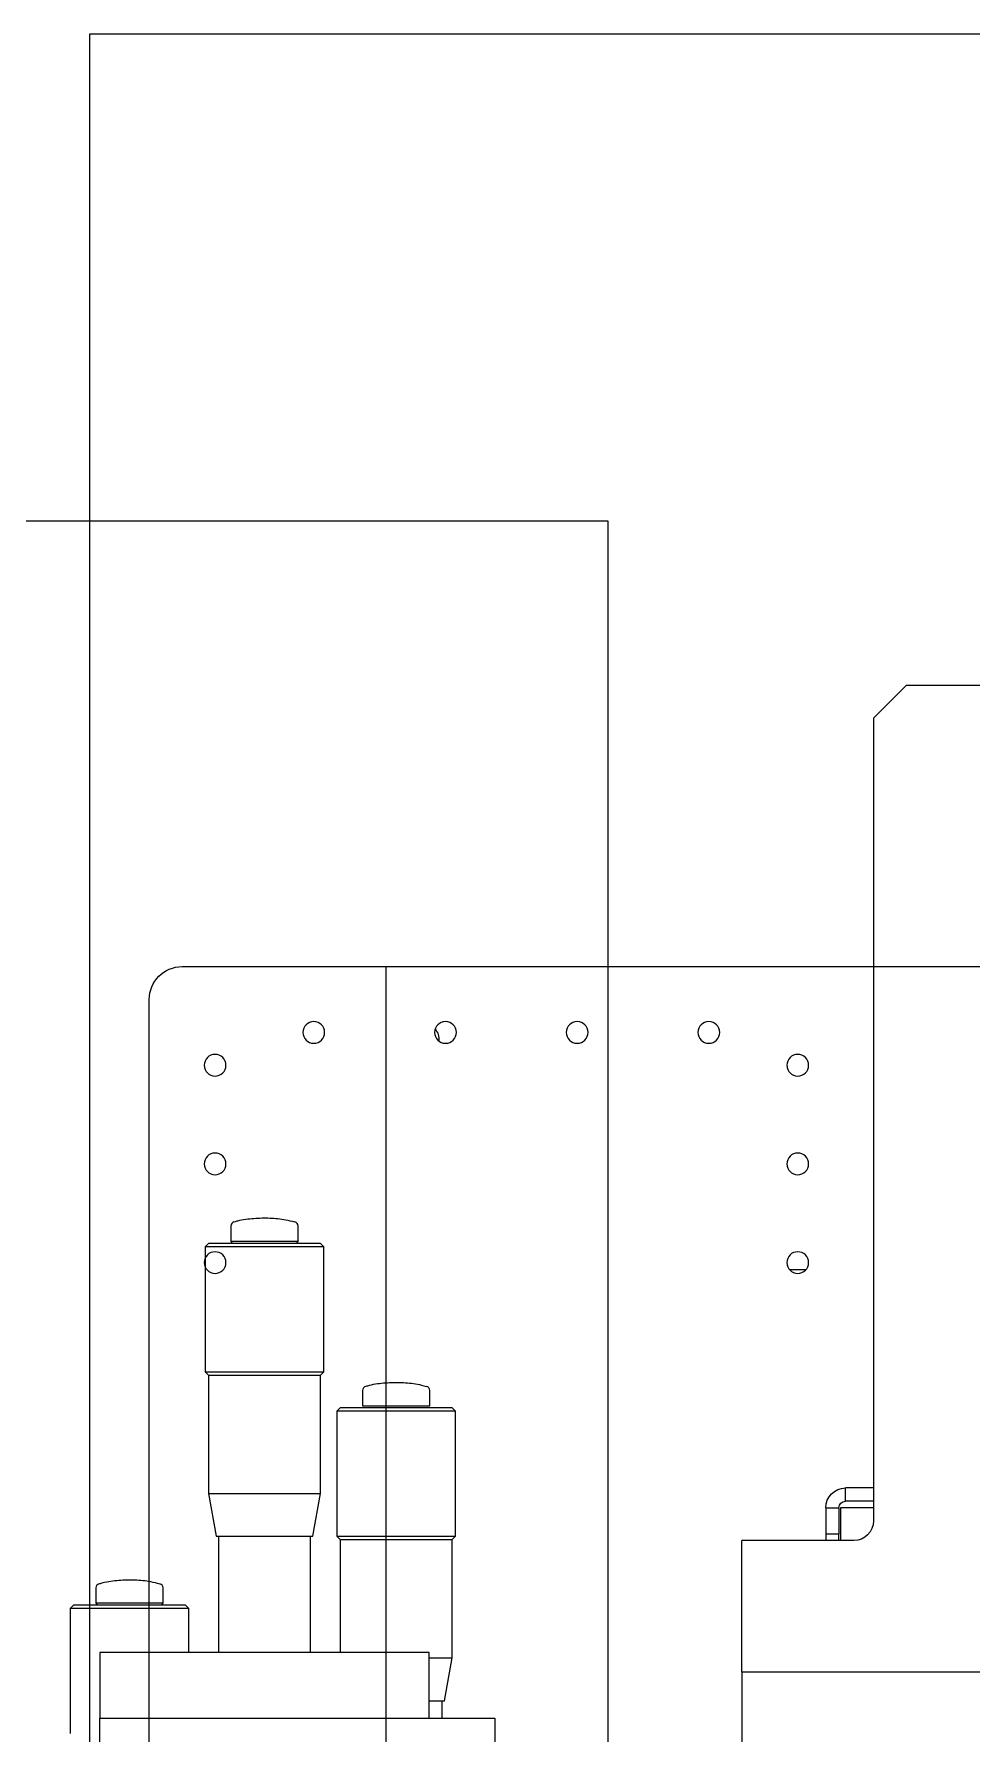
# Model space of a CAD drawing. Extents: x 500 to 100500, y -14500 to 21140.
# Drawn here: x 13840.2 to 13982.7, y -5507.3 to -5249 of the extents above; entities that cross this region are included whole.
import ezdxf

# ---------------------------------------------------------------- set-up
doc = ezdxf.new("R2010")
doc.units = 0
doc.linetypes.add('CENTER', pattern=[10.16, 6.35, -1.27, 1.27, -1.27])
doc.linetypes.add('SLD-Solid', pattern=[0])
doc.layers.get('0').update_dxf_attribs({"linetype": 'CONTINUOUS'})
for name, color, linetype in [('Center', 1, 'CENTER'), ('D', 7, 'CONTINUOUS'), ('M06SMMF-001B', 7, 'CONTINUOUS')]:
    doc.layers.add(name, color=color, linetype=linetype)
doc.layers.add('MODEL', color=7, linetype='SLD-Solid', lineweight=15)

# ---------------------------------------------------------------- blocks, each defined once
blk = doc.blocks.new('KA$C91237a23')
at = {"color": 0}
blk.add_lwpolyline([(244, 637.31), (340, 637.31), (340, 1345.85), (244, 1345.85)], close=True, dxfattribs=at)
at = {"layer": 'MODEL', "color": 4}
for p, q in [((371, 1345.85), (239.5, 1345.85)), ((371, 1345.85), (239.5, 1345.85)), ((376, 1200.85), (376, 1340.85)), ((376, 1200.85), (376, 1340.85)), ((276.25, 1299.77), (278.75, 1299.77))]:
    blk.add_line(p, q, dxfattribs=at)
for centre in [(291, 1335.85), (291, 1335.85), (311, 1335.85), (311, 1335.85), (331, 1335.85), (331, 1335.85), (351, 1335.85), (351, 1335.85), (277.5, 1330.85), (277.5, 1330.85), (366, 1330.85), (366, 1330.85), (277.5, 1315.85), (277.5, 1315.85), (366, 1315.85), (366, 1315.85), (277.5, 1300.85), (277.5, 1300.85), (366, 1300.85), (366, 1300.85)]:
    blk.add_circle(centre, 1.65, dxfattribs=at)
for centre, radius, start, end in [((371, 1340.85), 5, 0, 90), ((371, 1340.85), 5, 0, 90), ((334.25, 1334.85), 2.25, 138.2047, 187.5899)]:
    blk.add_arc(centre, radius, start, end, dxfattribs=at)
blk = doc.blocks.new('KA$C6148ecdc')
at = {"linetype": 'Continuous', "lineweight": 25}
for p, q in [((284.75, 397), (269.75, 397)), ((289.75, 392), (284.75, 397)), ((289.75, 392), (289.75, 270)), ((289.75, 275), (294, 275)), ((294, 273), (294, 275)), ((289.75, 273), (294, 273)), ((289.75, 272), (294.75, 272)), ((294.75, 272), (294.75, 267)), ((297, 272), (295, 272)), ((295, 272), (295, 268)), ((297, 272), (297, 268)), ((292.75, 267), (309.75, 267)), ((295, 268), (297, 268)), ((295, 267), (295, 268)), ((297, 268), (297, 267)), ((309.75, 247), (309.75, 267)), ((144.75, 247), (309.75, 247)), ((269.75, 247), (309.75, 247)), ((309.75, 247), (309.75, 232))]:
    blk.add_line(p, q, dxfattribs=at)
for centre, radius, start, end in [((294, 272), 3, 0, 90), ((294, 272), 1, 0, 90), ((292.75, 270), 3, 180, 270)]:
    blk.add_arc(centre, radius, start, end, dxfattribs=at)
blk = doc.blocks.new('KJVision R')
at = {"color": 2, "linetype": 'Continuous', "lineweight": 25}
for p, q in [((10303.28, -70780.32, 54.87), (10303.28, -70782.65, 54.87)), ((10313.51, -70782.65, 54.87), (10313.51, -70780.32, 54.87)), ((10299.9, -70782.97, 54.87), (10299.4, -70783.47, 54.87)), ((10299.4, -70783.47, 54.87), (10299.4, -70802.48, 54.87)), ((10308.4, -70783.47, 54.87), (10299.4, -70783.47, 54.87)), ((10316.9, -70782.97, 54.87), (10299.9, -70782.97, 54.87)), ((10303.28, -70782.65, 54.87), (10303.6, -70782.97, 54.87)), ((10303.7, -70782.65, 54.87), (10303.28, -70782.65, 54.87)), ((10313.51, -70782.65, 54.87), (10303.7, -70782.65, 54.87)), ((10317.4, -70783.47, 54.87), (10308.4, -70783.47, 54.87)), ((10313.19, -70782.97, 54.87), (10313.51, -70782.65, 54.87)), ((10317.4, -70783.47, 54.87), (10316.9, -70782.97, 54.87)), ((10317.4, -70802.48, 54.87), (10317.4, -70783.47, 54.87)), ((10299.4, -70802.48, 54.87), (10299.9, -70802.98, 54.87)), ((10299.4, -70802.48, 54.87), (10308.4, -70802.48, 54.87)), ((10308.4, -70802.48, 54.87), (10317.4, -70802.48, 54.87)), ((10316.9, -70802.98, 54.87), (10317.4, -70802.48, 54.87)), ((10299.9, -70802.98, 54.87), (10299.9, -70820.98, 54.87)), ((10299.9, -70802.98, 54.87), (10300.59, -70802.98, 54.87)), ((10300.59, -70802.98, 54.87), (10316.9, -70802.98, 54.87)), ((10316.9, -70820.98, 54.87), (10316.9, -70802.98, 54.87)), ((10323.28, -70805.32, 54.87), (10323.28, -70807.65, 54.87)), ((10333.51, -70807.65, 54.87), (10333.51, -70805.32, 54.87)), ((10323.28, -70807.65, 54.87), (10328.4, -70807.65, 54.87)), ((10328.4, -70807.65, 54.87), (10333.51, -70807.65, 54.87)), ((10319.9, -70807.97, 54.87), (10319.4, -70808.47, 54.87)), ((10319.4, -70808.47, 54.87), (10319.4, -70827.48, 54.87)), ((10328.4, -70808.47, 54.87), (10319.4, -70808.47, 54.87)), ((10336.9, -70807.97, 54.87), (10319.9, -70807.97, 54.87)), ((10337.4, -70808.47, 54.87), (10328.4, -70808.47, 54.87)), ((10337.4, -70808.47, 54.87), (10336.9, -70807.97, 54.87)), ((10337.4, -70827.48, 54.87), (10337.4, -70808.47, 54.87)), ((10299.9, -70820.98, 54.87), (10301.04, -70827.48, 54.87)), ((10299.9, -70820.98, 54.87), (10308.4, -70820.98, 54.87)), ((10308.4, -70820.98, 54.87), (10316.9, -70820.98, 54.87)), ((10315.75, -70827.48, 54.87), (10316.9, -70820.98, 54.87)), ((10301.04, -70827.48, 54.87), (10315.75, -70827.48, 54.87)), ((10301.4, -70827.48, 54.87), (10301.4, -70845.14, 54.87)), ((10315.4, -70845.14, 54.87), (10315.4, -70827.48, 54.87)), ((10319.4, -70827.48, 54.87), (10319.9, -70827.98, 54.87)), ((10319.4, -70827.48, 54.87), (10328.4, -70827.48, 54.87)), ((10319.9, -70827.98, 54.87), (10319.9, -70845.14, 54.87)), ((10319.9, -70827.98, 54.87), (10320.59, -70827.98, 54.87)), ((10320.59, -70827.98, 54.87), (10336.9, -70827.98, 54.87)), ((10328.4, -70827.48, 54.87), (10337.4, -70827.48, 54.87)), ((10336.9, -70827.98, 54.87), (10337.4, -70827.48, 54.87)), ((10336.9, -70845.98, 54.87), (10336.9, -70827.98, 54.87)), ((10282.78, -70835.32, 54.87), (10282.78, -70837.65, 54.87)), ((10293.01, -70837.65, 54.87), (10293.01, -70835.32, 54.87)), ((10279.4, -70837.97, 54.87), (10278.9, -70838.47, 54.87)), ((10278.9, -70838.47, 54.87), (10278.9, -70857.48, 54.87)), ((10287.9, -70838.47, 54.87), (10278.9, -70838.47, 54.87)), ((10287.9, -70837.97, 54.87), (10279.4, -70837.97, 54.87)), ((10282.78, -70837.65, 54.87), (10283.1, -70837.97, 54.87)), ((10283.2, -70837.65, 54.87), (10282.78, -70837.65, 54.87)), ((10293.01, -70837.65, 54.87), (10283.2, -70837.65, 54.87)), ((10296.4, -70837.97, 54.87), (10287.9, -70837.97, 54.87)), ((10296.9, -70838.47, 54.87), (10287.9, -70838.47, 54.87)), ((10292.69, -70837.97, 54.87), (10293.01, -70837.65, 54.87)), ((10296.9, -70838.47, 54.87), (10296.4, -70837.97, 54.87)), ((10296.9, -70845.14, 54.87), (10296.9, -70838.47, 54.87)), ((10333.4, -70845.14, 54.87), (10283.4, -70845.14, 54.87)), ((10283.4, -70845.14, 54.87), (10283.4, -70855.14, 54.87)), ((10333.4, -70855.14, 54.87), (10333.4, -70845.14, 54.87)), ((10333.4, -70845.98, 54.87), (10336.9, -70845.98, 54.87)), ((10335.75, -70852.48, 54.87), (10336.9, -70845.98, 54.87)), ((10333.4, -70852.48, 54.87), (10335.75, -70852.48, 54.87)), ((10335.4, -70855.14, 54.87), (10335.4, -70852.48, 54.87)), ((10283.4, -70855.14, 54.87), (10343.4, -70855.14, 54.87)), ((10283.4, -70880.14, 54.87), (10283.4, -70855.14, 54.87)), ((10343.4, -70855.14, 54.87), (10343.4, -70910.14, 54.87))]:
    blk.add_line(p, q, dxfattribs=at)
for centre, start, end in [((10303.92, -70780.32, 54.87), 103.968, 180), ((10312.87, -70780.32, 54.87), 0, 76.032), ((10323.92, -70805.32, 54.87), 103.968, 180), ((10332.87, -70805.32, 54.87), 0, 76.032), ((10283.42, -70835.32, 54.87), 103.968, 180), ((10292.37, -70835.32, 54.87), 0, 76.032)]:
    blk.add_arc(centre, 0.639, start, end, dxfattribs=at)
for points in [[(10313.01, -70779.74, 54.87), (10312.55, -70779.62, 54.87), (10311.32, -70779.3, 54.87), (10309.22, -70779.11, 54.87), (10306.77, -70779.17, 54.87), (10304.95, -70779.38, 54.87), (10303.98, -70779.67, 54.87), (10303.81, -70779.72, 54.87)], [(10333.01, -70804.74, 54.87), (10332.55, -70804.62, 54.87), (10331.32, -70804.3, 54.87), (10329.22, -70804.11, 54.87), (10326.77, -70804.17, 54.87), (10324.95, -70804.38, 54.87), (10323.98, -70804.67, 54.87), (10323.81, -70804.72, 54.87)], [(10292.51, -70834.74, 54.87), (10292.05, -70834.62, 54.87), (10290.82, -70834.3, 54.87), (10288.72, -70834.11, 54.87), (10286.27, -70834.17, 54.87), (10284.45, -70834.38, 54.87), (10283.48, -70834.67, 54.87), (10283.31, -70834.72, 54.87)]]:
    blk.add_open_spline(points, degree=3, knots=[0, 0, 0, 0, 0.152105, 0.412116, 0.675671, 0.942912, 1, 1, 1, 1], dxfattribs=at)
at = {"layer": 'D', "color": 2, "elevation": -10.47}
blk.add_lwpolyline([(9907.55, -70673.15), (10360.55, -70673.15), (10360.55, -71085.15), (9907.55, -71085.15)], close=True, dxfattribs=at)

msp = doc.modelspace()

# ---------------------------------------------------------------- linework, layer by layer
at = {"color": 2, "elevation": -129.06}
msp.add_lwpolyline([(14248.71, -6829.04), (13848.71, -6829.04), (13848.71, -5249.04), (14248.71, -5249.04)], close=True, dxfattribs=at)

# ---------------------------------------------------------------- block references
at = {"layer": 'Center'}
msp.add_blockref('KJVision R', (3566.82, 65350.1, -194.4), dxfattribs=at)
at = {"layer": 'D', "color": 0, "xscale": -1}
msp.add_blockref('KA$C6148ecdc', (14257.46, -5745.04, -79.04), dxfattribs=at)
at = {"layer": 'M06SMMF-001B', "xscale": -1}
msp.add_blockref('KA$C91237a23', (14233.71, -6736.64, -79.04), dxfattribs=at)

doc.saveas('drawing.dxf')
